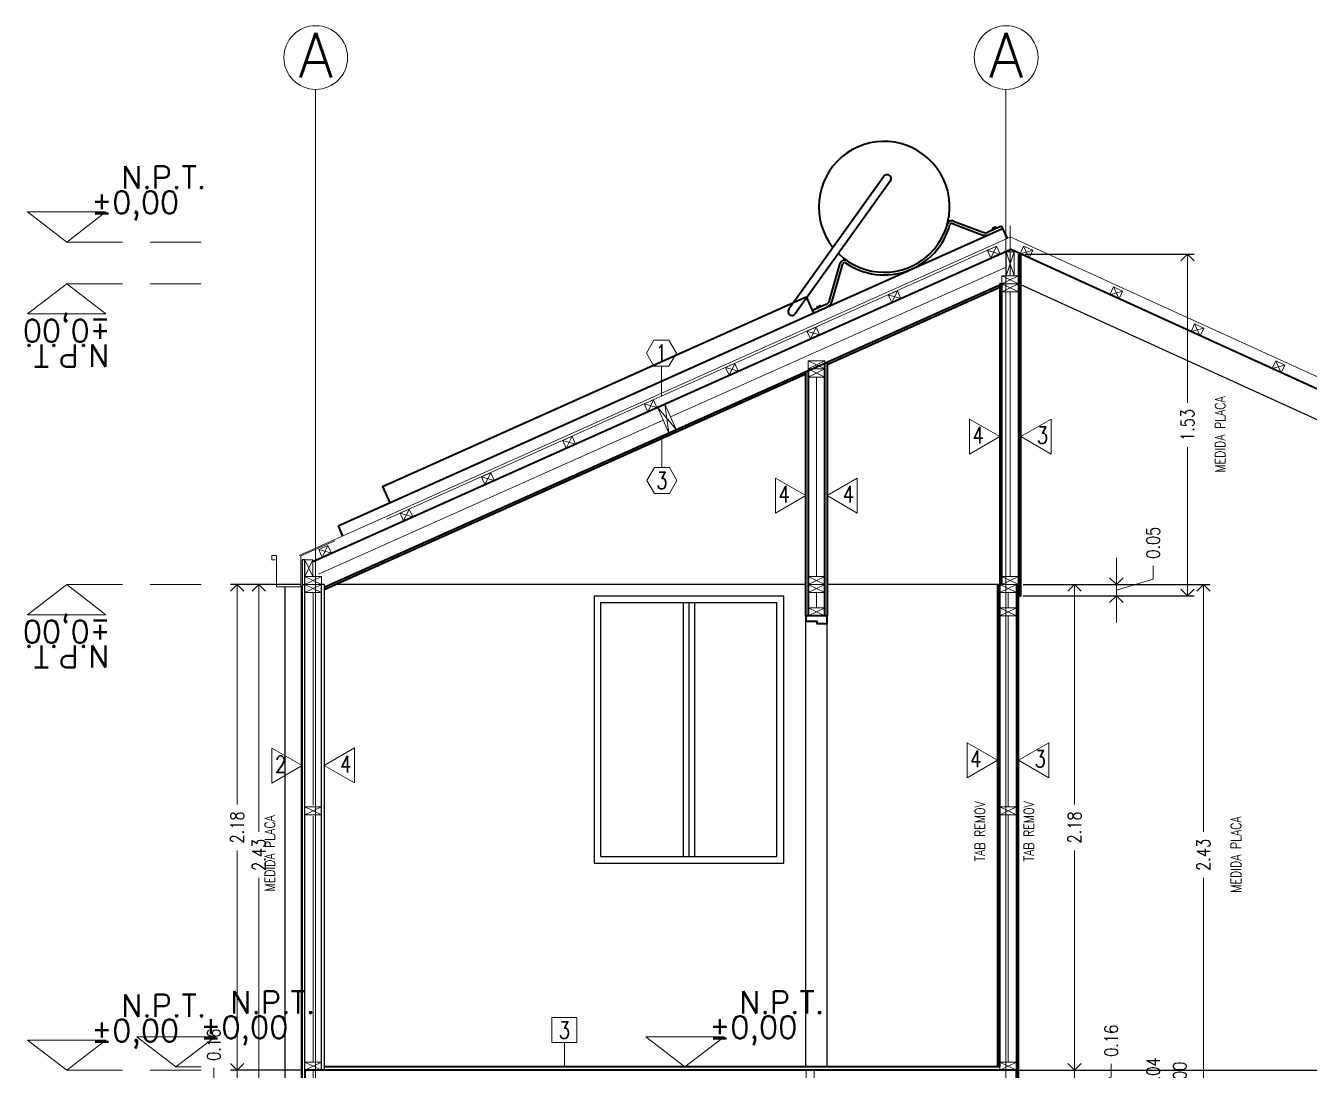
# Model space of a CAD drawing. Header units: inches. Extents: x 10.8 to 60.4, y 12.2 to 79.7.
# Drawn here: x 12.55 to 18.31, y 74.64 to 79.32 of the extents above; entities that cross this region are included whole.
import ezdxf
from ezdxf.enums import TextEntityAlignment as Align

# ---------------------------------------------------------------- set-up
doc = ezdxf.new("R2010")
doc.units = ezdxf.units.IN
doc.header["$MEASUREMENT"] = 0
doc.linetypes.add('HIDDEN', pattern=[0.375, 0.25, -0.125])
doc.layers.get('DEFPOINTS').update_dxf_attribs({"color": 210})
doc.layers.add('_AUX', color=210, linetype='Continuous', lineweight=18, plot=False)
for name, color, linetype, lineweight in [('A-ANNO-DIMS', 3, 'Continuous', 18), ('A-ANNO-SYMB', 3, 'Continuous', 18), ('A-ANNO-TEXT', 3, 'Continuous', 18), ('A-DETL-MCUT', 4, 'Continuous', 25), ('A-ELEV-IDEN', 3, 'Continuous', 18), ('A-ELEV-MBE1', 7, 'Continuous', 35), ('A-ELEV-MBE2', 4, 'Continuous', 25), ('A-SECT-MCUT', 7, 'Continuous', 35), ('A-WALL-PATT', 8, 'Continuous', 18), ('A-WALL-STUD', 3, 'Continuous', 18)]:
    doc.layers.add(name, color=color, linetype=linetype, lineweight=lineweight)
doc.styles.add('E-ROMANS', font='romans.shx', dxfattribs={"width": 0.8})
doc.dimstyles.new('E-0050_ARW_12', dxfattribs={"dimscale": 0.001, "dimtxt": 60, "dimasz": 60, "dimexe": 30, "dimexo": 20, "dimgap": 30, "dimtad": 0, "dimzin": 0, "dimdsep": 46, "dimtxsty": 'E-ROMANS', "dimblk": 'OPEN90', "dimcen": 30, "dimclrd": 256, "dimclre": 256, "dimclrt": 256, "dimadec": 0, "dimazin": 0, "dimtfac": 1, "dimtmove": 1, "dimatfit": 3, "dimldrblk": 'OPEN90', "dimfxl": 1, "dimtfill": 1, "dimtolj": 1, "dimtzin": 0, "dimlwd": -1, "dimarcsym": 0})

# ---------------------------------------------------------------- blocks, each defined once
blk = doc.blocks.new('_Open90')
at = {"color": 0, "linetype": 'ByBlock', "lineweight": -2}
for p, q in [((0, 0), (-1, 0)), ((-0.5, 0.5), (0, 0)), ((0, 0), (-0.5, -0.5))]:
    blk.add_line(p, q, dxfattribs=at)
blk = doc.blocks.new('*D1589')
at = {"layer": 'A-ANNO-DIMS', "transparency": 16777216}
for p, q in [((13.4984, 74.6961), (13.4984, 74.7561)), ((13.3934, 74.5876), (13.3934, 74.6476)), ((13.4984, 74.4761), (13.4984, 74.6361)), ((13.4984, 74.4761), (13.4984, 74.6361)), ((13.4984, 74.5561), (13.3934, 74.5876)), ((13.4984, 74.4161), (13.4984, 74.3561))]:
    blk.add_line(p, q, dxfattribs=at)
at = {"layer": 'A-ANNO-DIMS', "lineweight": -2, "transparency": 16777216}
for p, q in [((13.7937, 74.6361), (13.4684, 74.6361)), ((13.7937, 74.4761), (13.4684, 74.4761))]:
    blk.add_line(p, q, dxfattribs=at)
at = {"layer": 'DEFPOINTS', "color": 0, "transparency": 16777216}
for p in [(13.4984, 74.6361), (13.8137, 74.6361), (13.8137, 74.4761)]:
    blk.add_point(p, dxfattribs=at)
at = {"layer": 'A-ANNO-DIMS', "transparency": 16777216, "xscale": 0.06, "yscale": 0.06, "zscale": 0.06}
for p, rotation in [((13.4984, 74.6361), 270), ((13.4984, 74.4761), 90)]:
    blk.add_blockref('_Open90', p, dxfattribs=dict(at, rotation=rotation))
at = {"layer": 'A-ANNO-DIMS', "transparency": 16777216, "insert": (13.3934, 74.7508), "char_height": 0.06, "attachment_point": 5, "rotation": 90, "style": 'E-ROMANS', "bg_fill": 3, "box_fill_scale": 1.25, "bg_fill_color": 256, "bg_fill_true_color": 13158600, "bg_fill_transparency": 0}
blk.add_mtext('\\A1;0.16', dxfattribs=at)
blk = doc.blocks.new('*D1571')
at = {"layer": 'A-ANNO-DIMS', "transparency": 16777216}
for p, q in [((17.2565, 74.6961), (17.2565, 74.7561)), ((17.4215, 74.6056), (17.4215, 74.6656)), ((17.2565, 74.4761), (17.2565, 74.6361)), ((17.2565, 74.4761), (17.2565, 74.6361)), ((17.2565, 74.5561), (17.4215, 74.6056)), ((17.2565, 74.4161), (17.2565, 74.3561))]:
    blk.add_line(p, q, dxfattribs=at)
at = {"layer": 'A-ANNO-DIMS', "lineweight": -2, "transparency": 16777216}
for p, q in [((17.0157, 74.6361), (17.2865, 74.6361)), ((17.0157, 74.4761), (17.2865, 74.4761))]:
    blk.add_line(p, q, dxfattribs=at)
at = {"layer": 'DEFPOINTS', "color": 0, "transparency": 16777216}
for p in [(16.9957, 74.6361), (17.2565, 74.6361), (16.9957, 74.4761)]:
    blk.add_point(p, dxfattribs=at)
at = {"layer": 'A-ANNO-DIMS', "transparency": 16777216, "xscale": 0.06, "yscale": 0.06, "zscale": 0.06}
for p, rotation in [((17.2565, 74.6361), 270), ((17.2565, 74.4761), 90)]:
    blk.add_blockref('_Open90', p, dxfattribs=dict(at, rotation=rotation))
at = {"layer": 'A-ANNO-DIMS', "transparency": 16777216, "insert": (17.4215, 74.7688), "char_height": 0.06, "attachment_point": 5, "rotation": 90, "style": 'E-ROMANS', "bg_fill": 3, "box_fill_scale": 1.25, "bg_fill_color": 256, "bg_fill_true_color": 13158600, "bg_fill_transparency": 0}
blk.add_mtext('\\A1;0.16', dxfattribs=at)
blk = doc.blocks.new('*D1572')
at = {"layer": 'A-ANNO-DIMS', "lineweight": -2, "transparency": 16777216}
for p, q in [((17.0257, 76.8161), (17.2865, 76.8161)), ((17.0157, 74.6361), (17.2865, 74.6361))]:
    blk.add_line(p, q, dxfattribs=at)
at = {"layer": 'A-ANNO-DIMS', "transparency": 16777216}
for p, q in [((17.2565, 76.7561), (17.2565, 75.8293)), ((17.2565, 74.6961), (17.2565, 75.623))]:
    blk.add_line(p, q, dxfattribs=at)
at = {"layer": 'DEFPOINTS', "color": 0, "transparency": 16777216}
for p in [(17.0057, 76.8161), (17.2565, 76.8161), (16.9957, 74.6361)]:
    blk.add_point(p, dxfattribs=at)
at = {"layer": 'A-ANNO-DIMS', "transparency": 16777216, "xscale": 0.06, "yscale": 0.06, "zscale": 0.06}
for p, rotation in [((17.2565, 76.8161), 90), ((17.2565, 74.6361), 270)]:
    blk.add_blockref('_Open90', p, dxfattribs=dict(at, rotation=rotation))
at = {"layer": 'A-ANNO-DIMS', "transparency": 16777216, "insert": (17.2565, 75.7261), "char_height": 0.06, "attachment_point": 5, "rotation": 90, "style": 'E-ROMANS', "bg_fill": 3, "box_fill_scale": 1.25, "bg_fill_color": 256, "bg_fill_true_color": 13158600, "bg_fill_transparency": 0}
blk.add_mtext('\\A1;2.18', dxfattribs=at)
blk = doc.blocks.new('*D1636')
at = {"layer": 'A-ANNO-DIMS', "lineweight": -2, "transparency": 16777216}
for p, q in [((17.0357, 78.2981), (17.7937, 78.2981)), ((17.0357, 76.7661), (17.7937, 76.7661))]:
    blk.add_line(p, q, dxfattribs=at)
at = {"layer": 'A-ANNO-DIMS', "transparency": 16777216}
for p, q in [((17.7637, 78.2381), (17.7637, 77.6318)), ((17.7637, 76.8261), (17.7637, 77.4324))]:
    blk.add_line(p, q, dxfattribs=at)
at = {"layer": 'DEFPOINTS', "color": 0, "transparency": 16777216}
for p in [(17.0157, 78.2981), (17.7637, 78.2981), (17.0157, 76.7661)]:
    blk.add_point(p, dxfattribs=at)
at = {"layer": 'A-ANNO-DIMS', "transparency": 16777216, "xscale": 0.06, "yscale": 0.06, "zscale": 0.06}
for p, rotation in [((17.7637, 78.2981), 90), ((17.7637, 76.7661), 270)]:
    blk.add_blockref('_Open90', p, dxfattribs=dict(at, rotation=rotation))
at = {"layer": 'A-ANNO-DIMS', "transparency": 16777216, "insert": (17.7637, 77.5321), "char_height": 0.06, "attachment_point": 5, "rotation": 90, "style": 'E-ROMANS', "bg_fill": 3, "box_fill_scale": 1.25, "bg_fill_color": 256, "bg_fill_true_color": 13158600, "bg_fill_transparency": 0}
blk.add_mtext('\\A1;1.53', dxfattribs=at)
blk = doc.blocks.new('*D1637')
at = {"layer": 'A-ANNO-DIMS', "transparency": 16777216}
for p, q in [((17.564, 74.4501), (17.564, 74.5101)), ((17.729, 74.4396), (17.729, 74.4996)), ((17.564, 74.3901), (17.729, 74.4396)), ((17.564, 74.3301), (17.564, 74.2701))]:
    blk.add_line(p, q, dxfattribs=at)
at = {"layer": 'A-ANNO-DIMS', "lineweight": -2, "transparency": 16777216}
blk.add_line((17.0257, 74.3901), (17.594, 74.3901), dxfattribs=at)
blk.add_line((17.0257, 74.3901), (17.594, 74.3901), dxfattribs=at)
at = {"layer": 'DEFPOINTS', "color": 0, "transparency": 16777216}
for p in [(17.0057, 74.3901), (17.0057, 74.3901), (17.564, 74.3901)]:
    blk.add_point(p, dxfattribs=at)
at = {"layer": 'A-ANNO-DIMS', "transparency": 16777216, "xscale": 0.06, "yscale": 0.06, "zscale": 0.06}
for rotation in [270, 90]:
    blk.add_blockref('_Open90', (17.564, 74.3901), dxfattribs=dict(at, rotation=rotation))
at = {"layer": 'A-ANNO-DIMS', "transparency": 16777216, "insert": (17.729, 74.6028), "char_height": 0.06, "attachment_point": 5, "rotation": 90, "style": 'E-ROMANS', "bg_fill": 3, "box_fill_scale": 1.25, "bg_fill_color": 256, "bg_fill_true_color": 13158600, "bg_fill_transparency": 0}
blk.add_mtext('\\A1;0.00', dxfattribs=at)
blk = doc.blocks.new('*D1574')
at = {"layer": 'A-ANNO-DIMS', "transparency": 16777216}
for p, q in [((17.4442, 74.4861), (17.4442, 74.5461)), ((17.6092, 74.4576), (17.6092, 74.5176)), ((17.4442, 74.4081), (17.6092, 74.4576)), ((17.4442, 74.3901), (17.4442, 74.4261)), ((17.4442, 74.3901), (17.4442, 74.4261)), ((17.4442, 74.3301), (17.4442, 74.2701))]:
    blk.add_line(p, q, dxfattribs=at)
at = {"layer": 'A-ANNO-DIMS', "lineweight": -2, "transparency": 16777216}
for p, q in [((17.0257, 74.4261), (17.4742, 74.4261)), ((17.0257, 74.3901), (17.4742, 74.3901))]:
    blk.add_line(p, q, dxfattribs=at)
at = {"layer": 'DEFPOINTS', "color": 0, "transparency": 16777216}
for p in [(17.0057, 74.4261), (17.0057, 74.3901), (17.4442, 74.4261)]:
    blk.add_point(p, dxfattribs=at)
at = {"layer": 'A-ANNO-DIMS', "transparency": 16777216, "xscale": 0.06, "yscale": 0.06, "zscale": 0.06}
for p, rotation in [((17.4442, 74.4261), 270), ((17.4442, 74.3901), 90)]:
    blk.add_blockref('_Open90', p, dxfattribs=dict(at, rotation=rotation))
at = {"layer": 'A-ANNO-DIMS', "transparency": 16777216, "insert": (17.6092, 74.6219), "char_height": 0.06, "attachment_point": 5, "rotation": 90, "style": 'E-ROMANS', "bg_fill": 3, "box_fill_scale": 1.25, "bg_fill_color": 256, "bg_fill_true_color": 13158600, "bg_fill_transparency": 0}
blk.add_mtext('\\A1;0.04', dxfattribs=at)
blk = doc.blocks.new('*D1575')
at = {"layer": 'A-ANNO-DIMS', "lineweight": -2, "transparency": 16777216}
for p, q in [((17.0257, 76.8161), (17.8648, 76.8161)), ((17.0257, 74.3901), (17.8648, 74.3901))]:
    blk.add_line(p, q, dxfattribs=at)
at = {"layer": 'A-ANNO-DIMS', "transparency": 16777216}
for p, q in [((17.8348, 76.7561), (17.8348, 75.7063)), ((17.8348, 74.4501), (17.8348, 75.5))]:
    blk.add_line(p, q, dxfattribs=at)
at = {"layer": 'DEFPOINTS', "color": 0, "transparency": 16777216}
for p in [(17.0057, 76.8161), (17.8348, 76.8161), (17.0057, 74.3901)]:
    blk.add_point(p, dxfattribs=at)
at = {"layer": 'A-ANNO-DIMS', "transparency": 16777216, "xscale": 0.06, "yscale": 0.06, "zscale": 0.06}
for p, rotation in [((17.8348, 76.8161), 90), ((17.8348, 74.3901), 270)]:
    blk.add_blockref('_Open90', p, dxfattribs=dict(at, rotation=rotation))
at = {"layer": 'A-ANNO-DIMS', "transparency": 16777216, "insert": (17.8348, 75.6031), "char_height": 0.06, "attachment_point": 5, "rotation": 90, "style": 'E-ROMANS', "bg_fill": 3, "box_fill_scale": 1.25, "bg_fill_color": 256, "bg_fill_true_color": 13158600, "bg_fill_transparency": 0}
blk.add_mtext('\\A1;2.43', dxfattribs=at)
blk = doc.blocks.new('*D1577')
at = {"layer": 'A-ANNO-DIMS', "transparency": 16777216}
for p, q in [((17.4442, 76.8761), (17.4442, 76.9361)), ((17.6092, 76.8406), (17.6092, 76.9006)), ((17.4442, 76.7911), (17.6092, 76.8406)), ((17.4442, 76.7661), (17.4442, 76.8161)), ((17.4442, 76.7661), (17.4442, 76.8161)), ((17.4442, 76.7061), (17.4442, 76.6461))]:
    blk.add_line(p, q, dxfattribs=at)
at = {"layer": 'A-ANNO-DIMS', "lineweight": -2, "transparency": 16777216}
for p, q in [((17.0257, 76.8161), (17.4742, 76.8161)), ((17.0257, 76.7661), (17.4742, 76.7661))]:
    blk.add_line(p, q, dxfattribs=at)
at = {"layer": 'DEFPOINTS', "color": 0, "transparency": 16777216}
for p in [(17.0057, 76.8161), (17.4442, 76.8161), (17.0057, 76.7661)]:
    blk.add_point(p, dxfattribs=at)
at = {"layer": 'A-ANNO-DIMS', "transparency": 16777216, "xscale": 0.06, "yscale": 0.06, "zscale": 0.06}
for p, rotation in [((17.4442, 76.8161), 270), ((17.4442, 76.7661), 90)]:
    blk.add_blockref('_Open90', p, dxfattribs=dict(at, rotation=rotation))
at = {"layer": 'A-ANNO-DIMS', "transparency": 16777216, "insert": (17.6092, 77.0038), "char_height": 0.06, "attachment_point": 5, "rotation": 90, "style": 'E-ROMANS', "bg_fill": 3, "box_fill_scale": 1.25, "bg_fill_color": 256, "bg_fill_true_color": 13158600, "bg_fill_transparency": 0}
blk.add_mtext('\\A1;0.05', dxfattribs=at)
blk = doc.blocks.new('*D1645')
at = {"layer": 'A-ANNO-DIMS', "lineweight": -2, "transparency": 16777216}
for p, q in [((13.7817, 76.8161), (13.4684, 76.8161)), ((13.7817, 74.6361), (13.4684, 74.6361))]:
    blk.add_line(p, q, dxfattribs=at)
at = {"layer": 'A-ANNO-DIMS', "transparency": 16777216}
for p, q in [((13.4984, 76.7561), (13.4984, 75.8293)), ((13.4984, 74.6961), (13.4984, 75.623))]:
    blk.add_line(p, q, dxfattribs=at)
at = {"layer": 'DEFPOINTS', "color": 0, "transparency": 16777216}
for p in [(13.4984, 76.8161), (13.8017, 76.8161), (13.8017, 74.6361)]:
    blk.add_point(p, dxfattribs=at)
at = {"layer": 'A-ANNO-DIMS', "transparency": 16777216, "xscale": 0.06, "yscale": 0.06, "zscale": 0.06}
for p, rotation in [((13.4984, 76.8161), 90), ((13.4984, 74.6361), 270)]:
    blk.add_blockref('_Open90', p, dxfattribs=dict(at, rotation=rotation))
at = {"layer": 'A-ANNO-DIMS', "transparency": 16777216, "insert": (13.4984, 75.7261), "char_height": 0.06, "attachment_point": 5, "rotation": 90, "style": 'E-ROMANS', "bg_fill": 3, "box_fill_scale": 1.25, "bg_fill_color": 256, "bg_fill_true_color": 13158600, "bg_fill_transparency": 0}
blk.add_mtext('\\A1;2.18', dxfattribs=at)
blk = doc.blocks.new('*D1658')
at = {"layer": 'A-ANNO-DIMS', "lineweight": -2, "transparency": 16777216}
for p, q in [((13.7697, 76.8161), (13.5661, 76.8161)), ((13.7697, 74.3901), (13.5661, 74.3901))]:
    blk.add_line(p, q, dxfattribs=at)
at = {"layer": 'A-ANNO-DIMS', "transparency": 16777216}
for p, q in [((13.5961, 76.7561), (13.5961, 75.7063)), ((13.5961, 74.4501), (13.5961, 75.5))]:
    blk.add_line(p, q, dxfattribs=at)
at = {"layer": 'DEFPOINTS', "color": 0, "transparency": 16777216}
for p in [(13.5961, 76.8161), (13.7897, 76.8161), (13.7897, 74.3901)]:
    blk.add_point(p, dxfattribs=at)
at = {"layer": 'A-ANNO-DIMS', "transparency": 16777216, "xscale": 0.06, "yscale": 0.06, "zscale": 0.06}
for p, rotation in [((13.5961, 76.8161), 90), ((13.5961, 74.3901), 270)]:
    blk.add_blockref('_Open90', p, dxfattribs=dict(at, rotation=rotation))
at = {"layer": 'A-ANNO-DIMS', "transparency": 16777216, "insert": (13.5961, 75.6031), "char_height": 0.06, "attachment_point": 5, "rotation": 90, "style": 'E-ROMANS', "bg_fill": 3, "box_fill_scale": 1.25, "bg_fill_color": 256, "bg_fill_true_color": 13158600, "bg_fill_transparency": 0}
blk.add_mtext('\\A1;2.43', dxfattribs=at)

msp = doc.modelspace()

# ---------------------------------------------------------------- linework, layer by layer
at = {"layer": '_AUX'}
msp.add_lwpolyline([(16.9682, 78.2021), (16.9682, 78.4255)], dxfattribs=at)
at = {"layer": 'A-ANNO-SYMB'}
for p, q in [((13.85, 79.0381), (13.85, 70.8368)), ((16.9482, 79.0381), (16.9482, 70.8368))]:
    msp.add_line(p, q, dxfattribs=at)
at = {"layer": 'A-ANNO-SYMB', "linetype": 'HIDDEN'}
for p, q in [((12.7338, 78.3531), (13.3377, 78.3531)), ((12.7338, 78.1661), (13.3377, 78.1661)), ((12.7338, 76.8161), (13.3377, 76.8161))]:
    msp.add_line(p, q, dxfattribs=at)
at = {"layer": 'A-ANNO-SYMB'}
for points in [[(12.5577, 78.489), (12.9098, 78.489)], [(12.5577, 78.489), (12.7338, 78.3531), (12.9098, 78.489)], [(13.7767, 76.9467), (16.9682, 78.375)], [(12.5577, 78.0303), (12.7338, 78.1661), (12.9098, 78.0303)], [(12.5577, 78.0303), (12.9098, 78.0303)], [(12.5577, 76.6803), (12.7338, 76.8161), (12.9098, 76.6803)], [(12.5577, 76.6803), (12.9098, 76.6803)], [(15.3319, 74.787), (15.6839, 74.787)], [(15.3319, 74.787), (15.5079, 74.6511), (15.6839, 74.787)], [(12.5577, 74.772), (12.9098, 74.772)], [(12.5577, 74.772), (12.7338, 74.6361), (12.9098, 74.772)]]:
    msp.add_lwpolyline(points, dxfattribs=at)
for centre in [(13.8512, 79.1811), (16.9498, 79.1811)]:
    msp.add_circle(centre, 0.143, dxfattribs=at)
at = {"layer": 'A-ANNO-TEXT'}
for p, q in [((15.4023, 77.7967), (15.4023, 77.6606)), ((15.4047, 77.3415), (15.4047, 77.4724)), ((14.9672, 74.7603), (14.9672, 74.6511))]:
    msp.add_line(p, q, dxfattribs=at)
for points in [[(15.436, 77.7967), (15.4696, 77.855), (15.436, 77.9133), (15.3686, 77.9133), (15.335, 77.855), (15.3686, 77.7967)], [(16.9207, 77.4803), (16.7849, 77.5587), (16.7849, 77.4018)], [(15.4384, 77.2249), (15.472, 77.2832), (15.4384, 77.3415), (15.3711, 77.3415), (15.3374, 77.2832), (15.3711, 77.2249)], [(16.0507, 77.2155), (15.9148, 77.294), (15.9148, 77.1371)], [(16.1457, 77.2155), (16.2816, 77.294), (16.2816, 77.1371)], [(16.9107, 76.0277), (16.7749, 76.1062), (16.7749, 75.9493)], [(13.8887, 76.0043), (14.0246, 76.0827), (14.0246, 75.9259)], [(14.911, 74.8728), (15.0235, 74.8728), (15.0235, 74.7603), (14.911, 74.7603)]]:
    msp.add_lwpolyline(points, close=True, dxfattribs=at)
at = {"layer": 'A-DETL-MCUT'}
msp.add_line((13.8887, 76.8161), (13.8767, 76.8161), dxfattribs=at)
msp.add_lwpolyline([(13.8887, 76.8161), (13.8887, 74.6361), (13.8767, 74.6361), (13.8767, 76.8161)], dxfattribs=at)
at = {"layer": 'A-ELEV-IDEN'}
msp.add_lwpolyline([(16.9071, 78.3341), (14.1687, 77.1088)], dxfattribs=at)
at = {"layer": 'A-ELEV-MBE1'}
for p, q in [((16.4011, 78.6479), (15.9744, 78.0516)), ((16.4299, 78.6268), (16.0033, 78.0307)), ((16.709, 78.4365), (16.841, 78.3861)), ((16.7131, 78.4473), (16.8451, 78.3969)), ((16.929, 78.4249), (16.8679, 78.3976)), ((16.891, 78.4085), (16.8885, 78.4142)), ((16.8887, 78.4149), (16.9021, 78.4209)), ((16.894, 78.4098), (16.8914, 78.4156)), ((16.8998, 78.4193), (16.9024, 78.4136)), ((16.9028, 78.4206), (16.9054, 78.4149)), ((16.929, 78.4249), (16.9337, 78.4143)), ((16.1575, 78.0913), (16.2051, 78.2588)), ((16.1686, 78.0881), (16.2164, 78.2558)), ((16.141, 78.0723), (16.0806, 78.0452)), ((16.1034, 78.056), (16.1009, 78.0617)), ((16.1011, 78.0625), (16.1145, 78.0684)), ((16.1064, 78.0574), (16.1039, 78.0631)), ((16.1122, 78.0668), (16.1148, 78.0611)), ((16.1152, 78.0682), (16.1178, 78.0625)), ((16.0806, 78.0452), (16.0854, 78.0347)), ((16.9107, 76.8161), (16.9107, 74.6511)), ((16.9207, 74.6511), (16.9207, 76.8161)), ((16.9207, 74.6511), (13.8887, 74.6511))]:
    msp.add_line(p, q, dxfattribs=at)
for points in [[(13.9512, 77.0796), (16.9337, 78.4143)], [(16.9337, 78.4143), (16.9541, 78.3687)], [(13.8377, 76.9191), (16.9682, 78.3199)], [(13.8887, 76.805), (16.9207, 78.1617)], [(16.1457, 77.8039), (16.9207, 78.1507)], [(14.1504, 77.2563), (16.0527, 78.1077)], [(16.0527, 78.1077), (16.0854, 78.0347)], [(16.0607, 77.7768), (16.0607, 76.6761), (16.0507, 76.6761), (16.0507, 77.7724)], [(16.1457, 77.8149), (16.1457, 76.6761), (16.1357, 76.6761), (16.1357, 77.8104)], [(13.8887, 76.794), (16.0507, 77.7614)], [(14.1504, 77.2563), (14.1831, 77.1833)], [(13.9512, 77.0796), (13.9716, 77.0339)], [(16.0507, 76.6761), (16.0507, 76.6511), (16.1007, 76.6511), (16.1007, 76.6411), (16.1457, 76.6411), (16.1457, 76.6761), (16.0507, 76.6761)]]:
    msp.add_lwpolyline(points, dxfattribs=at)
for centre, radius, start, end in [((16.4025, 78.5109), 0.2936, 225.56838, 218.43727), ((16.4155, 78.6374), 0.0178, 323.50184, 144.71841), ((16.4025, 78.5109), 0.3052, 235.35032, 344.88562), ((16.7057, 78.4278), 0.0208, 69.11012, 160.19507), ((16.7057, 78.4278), 0.00927, 69.13934, 157.43176), ((16.889, 78.4144), 0.000537, 114.11012, 204.11012), ((16.891, 78.4153), 0.000537, 24.11012, 114.11012), ((16.8915, 78.4087), 0.000537, 204.11012, 294.11012), ((16.8919, 78.4158), 0.000537, 114.11012, 204.11012), ((16.8935, 78.4096), 0.000537, 294.11012, 24.11012), ((16.8945, 78.4101), 0.000537, 204.11012, 294.11012), ((16.8993, 78.4191), 0.000537, 24.11012, 114.11012), ((16.9003, 78.4195), 0.000537, 114.11012, 204.11012), ((16.9023, 78.4204), 0.000537, 24.11012, 114.11012), ((16.9019, 78.4134), 0.000537, 294.11012, 24.11012), ((16.9029, 78.4138), 0.000537, 204.11012, 294.11012), ((16.9049, 78.4147), 0.000537, 294.11012, 24.11012), ((16.8557, 78.4247), 0.0414, 249.11012, 294.11012), ((16.8557, 78.4247), 0.0298, 249.11012, 294.11012), ((16.2247, 78.2517), 0.0208, 59.88941, 159.99153), ((16.2247, 78.2517), 0.00926, 62.30828, 153.62295), ((16.1014, 78.062), 0.000537, 114.11012, 204.11012), ((16.1034, 78.0629), 0.000537, 24.11012, 114.11012), ((16.1044, 78.0633), 0.000537, 114.11012, 204.11012), ((16.1118, 78.0666), 0.000537, 24.11012, 114.11012), ((16.1127, 78.0671), 0.000537, 114.11012, 204.11012), ((16.1147, 78.068), 0.000537, 24.11012, 114.11012), ((16.1143, 78.0609), 0.000537, 294.11012, 24.11012), ((16.1153, 78.0613), 0.000537, 204.11012, 294.11012), ((16.1173, 78.0622), 0.000537, 294.11012, 24.11012), ((16.1289, 78.0994), 0.0298, 294.11012, 344.11012), ((16.1289, 78.0994), 0.0414, 294.11012, 344.11012), ((15.9889, 78.0411), 0.0178, 144.11012, 325.07999), ((16.1039, 78.0563), 0.000537, 204.11012, 294.11012), ((16.1059, 78.0572), 0.000537, 294.11012, 24.11012), ((16.1069, 78.0576), 0.000537, 204.11012, 294.11012)]:
    msp.add_arc(centre, radius, start, end, dxfattribs=at)
at = {"layer": 'A-ELEV-MBE2'}
for p, q in [((16.0507, 76.8161), (13.9382, 76.8161)), ((16.9107, 76.8161), (16.1457, 76.8161)), ((15.1007, 76.7661), (15.1007, 75.5661)), ((15.1007, 76.7661), (15.9507, 76.7661)), ((15.1307, 76.7361), (15.9207, 76.7361)), ((15.1307, 75.5961), (15.1307, 76.7361)), ((15.5007, 76.7361), (15.5007, 75.5961)), ((15.5257, 76.7361), (15.5257, 75.5961)), ((15.5507, 76.7361), (15.5507, 75.5961)), ((15.9207, 75.5961), (15.9207, 76.7361)), ((15.9507, 76.7661), (15.9507, 75.5661)), ((16.1457, 76.6761), (16.0507, 76.6761)), ((16.0507, 74.6511), (16.0507, 76.6761)), ((16.1457, 74.6511), (16.1457, 76.6761)), ((15.1307, 75.5961), (15.9207, 75.5961)), ((15.1007, 75.5661), (15.9507, 75.5661))]:
    msp.add_line(p, q, dxfattribs=at)
at = {"layer": 'A-SECT-MCUT'}
msp.add_line((16.9107, 76.8161), (16.9207, 76.8161), dxfattribs=at)
for points in [[(17.0057, 78.2981), (17.0057, 76.7661), (17.0157, 76.7661), (17.0157, 78.2981)], [(16.9957, 76.8161), (16.9957, 74.3901), (17.0057, 74.3901), (17.0057, 76.8161)]]:
    msp.add_lwpolyline(points, dxfattribs=at)
msp.add_lwpolyline([(16.9307, 76.8161), (16.9307, 78.1661), (16.9207, 78.1661), (16.9207, 76.8161)], close=True, dxfattribs=at)
at = {"layer": 'A-WALL-PATT', "ltscale": 0.1}
for p, q in [((16.9682, 76.8521), (16.9682, 78.1301)), ((16.0982, 77.7475), (16.0982, 76.8521)), ((13.8392, 75.8261), (13.8392, 76.7801)), ((16.0982, 76.7801), (16.0982, 76.7121)), ((16.9582, 76.7121), (16.9582, 76.7801)), ((16.9582, 75.8191), (16.9582, 76.6761)), ((16.9582, 74.6721), (16.9582, 75.7831))]:
    msp.add_line(p, q, dxfattribs=at)
at = {"layer": 'A-WALL-PATT', "ltscale": 0.16}
for points in [[(15.4433, 77.5691), (16.9502, 78.2406)], [(13.8632, 76.862), (15.4105, 77.5543)]]:
    msp.add_lwpolyline(points, dxfattribs=at)
at = {"layer": 'A-WALL-STUD'}
for p, q in [((16.9226, 78.2994), (16.866, 78.3158)), ((16.8815, 78.2811), (16.9071, 78.3341)), ((16.9862, 78.2021), (16.9502, 78.3087)), ((16.9862, 78.3087), (16.9502, 78.2021)), ((16.4363, 78.0818), (16.4618, 78.1349)), ((16.4774, 78.1002), (16.4208, 78.1165)), ((16.1122, 77.9368), (16.0556, 77.9531)), ((16.0712, 77.9185), (16.0967, 77.9715)), ((15.7471, 77.7735), (15.6905, 77.7898)), ((15.706, 77.7551), (15.7316, 77.8081)), ((16.1357, 77.8195), (16.0607, 77.7835)), ((16.0607, 77.8195), (16.1357, 77.7835)), ((16.1357, 77.7835), (16.0607, 77.7475)), ((16.0607, 77.7835), (16.1357, 77.7475)), ((18.1436, 77.7854), (18.2003, 77.8013)), ((18.1845, 77.7668), (18.1593, 77.82)), ((15.382, 77.6101), (15.3254, 77.6264)), ((15.3409, 77.5917), (15.3665, 77.6448)), ((15.4687, 77.5119), (15.3851, 77.6115)), ((15.418, 77.6262), (15.4358, 77.4972)), ((15.0169, 77.4467), (14.9603, 77.463)), ((14.9758, 77.4283), (15.0014, 77.4814)), ((14.6107, 77.265), (14.6363, 77.318)), ((14.6518, 77.2833), (14.5952, 77.2996)), ((14.2456, 77.1016), (14.2711, 77.1546)), ((14.2867, 77.12), (14.2301, 77.1363)), ((13.9215, 76.9566), (13.865, 76.9729)), ((13.8805, 76.9382), (13.906, 76.9913)), ((13.8377, 76.8521), (13.8017, 76.9271)), ((13.8377, 76.9271), (13.8017, 76.8521)), ((16.0607, 76.8161), (16.1357, 76.8521)), ((16.1357, 76.8161), (16.0607, 76.8521)), ((16.0607, 76.7801), (16.1357, 76.8161)), ((16.1357, 76.7801), (16.0607, 76.8161)), ((16.0607, 76.6761), (16.1357, 76.7121)), ((16.1357, 76.6761), (16.0607, 76.7121))]:
    msp.add_line(p, q, dxfattribs=at)
for points in [[(16.8815, 78.2811), (16.9226, 78.2994), (16.9071, 78.3341), (16.866, 78.3158)], [(16.9502, 78.3087), (16.9862, 78.3087), (16.9862, 78.2021), (16.9502, 78.2021)], [(16.4363, 78.0818), (16.4774, 78.1002), (16.4618, 78.1349), (16.4208, 78.1165)], [(16.0712, 77.9185), (16.1122, 77.9368), (16.0967, 77.9715), (16.0556, 77.9531)], [(15.706, 77.7551), (15.7471, 77.7735), (15.7316, 77.8081), (15.6905, 77.7898)], [(16.1357, 77.8195), (16.0607, 77.8195), (16.0607, 77.7835), (16.1357, 77.7835)], [(16.1357, 77.7835), (16.0607, 77.7835), (16.0607, 77.7475), (16.1357, 77.7475)], [(18.1845, 77.7668), (18.1436, 77.7854), (18.1593, 77.82), (18.2003, 77.8013)], [(15.3409, 77.5917), (15.382, 77.6101), (15.3665, 77.6448), (15.3254, 77.6264)], [(15.3851, 77.6115), (15.418, 77.6262), (15.4687, 77.5119), (15.4358, 77.4972)], [(14.9758, 77.4283), (15.0169, 77.4467), (15.0014, 77.4814), (14.9603, 77.463)], [(14.6107, 77.265), (14.6518, 77.2833), (14.6363, 77.318), (14.5952, 77.2996)], [(14.2456, 77.1016), (14.2867, 77.12), (14.2711, 77.1546), (14.2301, 77.1363)], [(13.8805, 76.9382), (13.9215, 76.9566), (13.906, 76.9913), (13.865, 76.9729)], [(13.8377, 76.8521), (13.8377, 76.9271), (13.8017, 76.9271), (13.8017, 76.8521)], [(16.0607, 76.8161), (16.1357, 76.8161), (16.1357, 76.8521), (16.0607, 76.8521)], [(16.0607, 76.7801), (16.1357, 76.7801), (16.1357, 76.8161), (16.0607, 76.8161)], [(16.0607, 76.6761), (16.1357, 76.6761), (16.1357, 76.7121), (16.0607, 76.7121)]]:
    msp.add_lwpolyline(points, close=True, dxfattribs=at)
msp.add_lwpolyline([(16.0887, 74.6361), (16.0887, 74.4761), (16.0527, 74.4761), (16.0527, 74.6361), (16.0887, 74.6361)], dxfattribs=at)

# ---------------------------------------------------------------- texts
at = {"layer": 'A-ANNO-TEXT', "attachment_point": 5, "style": 'E-ROMANS'}
for s, insert, char_height, rotation in [('\\pi-0.45,l0.45,t0.45;1', (15.4023, 77.855), 0.075, 0.00048), ('MEDIDA PLACA', (17.91, 77.4896), 0.045, 90), ('\\pi-0.45,l0.45,t0.45;4', (16.8238, 77.4859), 0.075, 0.00048), ('\\pi-0.45,l0.45,t0.45;3', (15.4047, 77.2832), 0.075, 0.00048), ('\\pi-0.45,l0.45,t0.45;4', (15.9538, 77.2212), 0.075, 0.00048), ('\\pi-0.45,l0.45,t0.45;4', (16.2426, 77.2212), 0.075, 359.99952), ('\\pi-0.45,l0.45,t0.45;4', (13.9856, 76.01), 0.075, 359.99952), ('\\pi-0.45,l0.45,t0.45;4', (16.8138, 76.0334), 0.075, 0.00048), ('TAB REMOV', (16.8321, 75.7086), 0.045, 90), ('MEDIDA PLACA', (17.9812, 75.6044), 0.045, 90), ('\\pi-0.45,l0.45,t0.45;3', (14.9672, 74.8166), 0.075, 0.00048)]:
    msp.add_mtext(s, dxfattribs=dict(at, insert=insert, char_height=char_height, rotation=rotation))
at = {"layer": 'A-ANNO-TEXT', "style": 'E-ROMANS'}
for p in [(13.8512, 79.1922), (16.9498, 79.1922)]:
    msp.add_attdef('A', text='0.00', height=0.2, dxfattribs=at).set_placement(p, align=Align.MIDDLE_CENTER)
for tag, text, p in [('N.P.T.', 'N.', (13.1691, 78.5631)), ('%%P0,00', '0.00', (13.0409, 78.4515)), ('N.P.T.', 'N.', (13.1691, 74.8461)), ('N.P.T.', 'N.', (15.9432, 74.8611)), ('%%P0,00', '0.00', (13.0409, 74.7345)), ('%%P0,00', '0.00', (15.8151, 74.7495))]:
    msp.add_attdef(tag, text=text, height=0.1, dxfattribs=at).set_placement(p, align=Align.BOTTOM_CENTER)
for tag, text, p in [('%%P0,00', '0.00', (12.7338, 78.0349)), ('N.P.T.', 'N.', (12.7338, 77.9233)), ('%%P0,00', '0.00', (12.7338, 76.6849)), ('N.P.T.', 'N.', (12.7338, 76.5733))]:
    msp.add_attdef(tag, text=text, height=0.1, rotation=180, dxfattribs=at).set_placement(p, align=Align.BOTTOM_CENTER)

# ---------------------------------------------------------------- dimensions: what is measured, and where the dimension line sits
at = {"layer": 'A-ANNO-DIMS'}
dim = msp.add_linear_dim(base=(13.4984, 74.6361), p1=(13.8137, 74.4761), p2=(13.8137, 74.6361), angle=90, dimstyle='E-0050_ARW_12', dxfattribs=at)
dim.commit()
dim.dimension.update_dxf_attribs({"geometry": '*D1589', "text_midpoint": (13.3934, 74.6776)})

# ---------------------------------------------------------------- next in the draw order: linework, layer by layer
at = {"layer": 'A-ANNO-SYMB', "linetype": 'HIDDEN'}
msp.add_line((12.7338, 74.6361), (13.3377, 74.6361), dxfattribs=at)
at = {"layer": 'A-ANNO-SYMB'}
for points in [[(13.0477, 74.787), (13.3997, 74.787)], [(13.0477, 74.787), (13.2237, 74.6511), (13.3997, 74.787)]]:
    msp.add_lwpolyline(points, dxfattribs=at)
at = {"layer": 'A-ANNO-SYMB', "linetype": 'HIDDEN'}
msp.add_lwpolyline([(13.2237, 74.6511), (13.3377, 74.6511)], dxfattribs=at)
at = {"layer": 'A-DETL-MCUT'}
msp.add_lwpolyline([(13.7897, 76.8161), (13.7897, 74.3901), (13.8017, 74.3901), (13.8017, 76.8161)], dxfattribs=at)
at = {"layer": 'A-ELEV-MBE1'}
msp.add_lwpolyline([(13.8017, 74.4761), (16.9957, 74.4761), (16.9957, 74.6361), (13.8017, 74.6361), (13.8017, 74.4761)], dxfattribs=at)
at = {"layer": 'A-WALL-PATT', "ltscale": 0.1}
for p, q in [((13.8392, 74.6721), (13.8392, 75.7761)), ((13.8392, 74.6361), (13.8392, 74.4761))]:
    msp.add_line(p, q, dxfattribs=at)

# ---------------------------------------------------------------- next in the draw order: dimensions: what is measured, and where the dimension line sits
at = {"layer": 'A-ANNO-DIMS'}
for base, p1, p2, picture, middle in [((13.4984, 76.8161), (13.8017, 74.6361), (13.8017, 76.8161), '*D1645', (13.4984, 75.7261)), ((17.2565, 74.6361), (16.9957, 74.4761), (16.9957, 74.6361), '*D1571', (17.4215, 74.6956))]:
    dim = msp.add_linear_dim(base=base, p1=p1, p2=p2, angle=90, dimstyle='E-0050_ARW_12', dxfattribs=at)
    dim.commit()
    dim.dimension.update_dxf_attribs({"geometry": picture, "text_midpoint": middle})

# ---------------------------------------------------------------- next in the draw order: dimensions: what is measured, and where the dimension line sits
for base, p1, p2, picture, middle in [((13.5961, 76.8161), (13.7897, 74.3901), (13.7897, 76.8161), '*D1658', (13.5961, 75.6031)), ((17.2565, 76.8161), (16.9957, 74.6361), (17.0057, 76.8161), '*D1572', (17.2565, 75.7261))]:
    dim = msp.add_linear_dim(base=base, p1=p1, p2=p2, angle=90, dimstyle='E-0050_ARW_12', dxfattribs=at)
    dim.commit()
    dim.dimension.update_dxf_attribs({"geometry": picture, "text_midpoint": middle})

# ---------------------------------------------------------------- next in the draw order: linework, layer by layer
at = {"layer": 'A-ANNO-SYMB'}
msp.add_lwpolyline([(13.9366, 77.0128), (13.7847, 76.9448), (13.7847, 76.8065), (13.6747, 76.8065), (13.6747, 76.9465), (13.6547, 76.9465), (13.6547, 76.9265), (13.6692, 76.9265)], dxfattribs=at)
at = {"layer": 'A-ANNO-TEXT'}
msp.add_lwpolyline([(13.7908, 76.004), (13.6549, 76.0824), (13.6549, 75.9255)], close=True, dxfattribs=at)
at = {"layer": 'A-DETL-MCUT'}
msp.add_lwpolyline([(13.8017, 76.9271), (13.7897, 76.9271), (13.7897, 76.8161), (13.8017, 76.8161)], close=True, dxfattribs=at)
at = {"layer": 'A-ELEV-MBE2'}
msp.add_lwpolyline([(13.7124, 76.8065), (13.7124, 72.0221), (13.7874, 72.0221), (13.7874, 76.8065), (13.7847, 76.8065)], dxfattribs=at)
at = {"layer": 'A-WALL-STUD'}
for p, q in [((13.8767, 76.8521), (13.8017, 76.8161)), ((13.8017, 76.8521), (13.8767, 76.8161)), ((13.8767, 76.8161), (13.8017, 76.7801)), ((13.8017, 76.8161), (13.8767, 76.7801)), ((13.8017, 75.7831), (13.8767, 75.8191)), ((13.8767, 75.7831), (13.8017, 75.8191)), ((13.8017, 74.6361), (13.8767, 74.6721)), ((13.8767, 74.6361), (13.8017, 74.6721))]:
    msp.add_line(p, q, dxfattribs=at)
for points in [[(13.8767, 76.8521), (13.8017, 76.8521), (13.8017, 76.8161), (13.8767, 76.8161)], [(13.8767, 76.8161), (13.8017, 76.8161), (13.8017, 76.7801), (13.8767, 76.7801)], [(13.8017, 75.7831), (13.8767, 75.7831), (13.8767, 75.8191), (13.8017, 75.8191)], [(13.8017, 74.6361), (13.8767, 74.6361), (13.8767, 74.6721), (13.8017, 74.6721)]]:
    msp.add_lwpolyline(points, close=True, dxfattribs=at)

# ---------------------------------------------------------------- next in the draw order: texts
at = {"layer": 'A-ANNO-TEXT', "attachment_point": 5, "style": 'E-ROMANS'}
for s, insert, char_height, rotation in [('\\pi-0.45,l0.45,t0.45;2', (13.6939, 76.0096), 0.075, 0.00048), ('MEDIDA PLACA', (13.6455, 75.6094), 0.045, 90)]:
    msp.add_mtext(s, dxfattribs=dict(at, insert=insert, char_height=char_height, rotation=rotation))
at = {"layer": 'A-ANNO-TEXT', "style": 'E-ROMANS'}
for tag, text, p in [('N.P.T.', 'N.', (13.659, 74.8611)), ('%%P0,00', '0.00', (13.5309, 74.7495))]:
    msp.add_attdef(tag, text=text, height=0.1, dxfattribs=at).set_placement(p, align=Align.BOTTOM_CENTER)

# ---------------------------------------------------------------- next in the draw order: dimensions: what is measured, and where the dimension line sits
at = {"layer": 'A-ANNO-DIMS'}
for base, p1, p2, picture, middle in [((17.7637, 78.2981), (17.0157, 76.7661), (17.0157, 78.2981), '*D1636', (17.7637, 77.5321)), ((17.5639623194, 74.3901347004), (17.0056837372, 74.3901347004), (17.0057113863, 74.3901347004), '*D1637', (17.7289623194, 74.5296347004))]:
    dim = msp.add_linear_dim(base=base, p1=p1, p2=p2, angle=90, dimstyle='E-0050_ARW_12', dxfattribs=at)
    dim.commit()
    dim.dimension.update_dxf_attribs({"geometry": picture, "text_midpoint": middle})

# ---------------------------------------------------------------- next in the draw order: linework, layer by layer
at = {"layer": 'A-ANNO-TEXT'}
msp.add_lwpolyline([(17.0157, 77.4803), (17.1516, 77.5587), (17.1516, 77.4018)], close=True, dxfattribs=at)
at = {"layer": 'A-SECT-MCUT'}
msp.add_line((17.0157, 78.2981), (17.0057, 78.2981), dxfattribs=at)
at = {"layer": 'A-WALL-STUD'}
for p, q in [((17.0125, 78.3004), (17.0692, 78.3163)), ((17.0534, 78.2818), (17.0282, 78.335)), ((17.0057, 78.2021), (16.9307, 78.1661)), ((16.9307, 78.2021), (17.0057, 78.1661)), ((17.0057, 78.1661), (16.9307, 78.1301)), ((16.9307, 78.1661), (17.0057, 78.1301)), ((17.4155, 78.1169), (17.4722, 78.1328)), ((17.4564, 78.0983), (17.4312, 78.1515)), ((17.7795, 77.9512), (17.8362, 77.9671)), ((17.8205, 77.9325), (17.7953, 77.9857))]:
    msp.add_line(p, q, dxfattribs=at)
for points in [[(17.0534, 78.2818), (17.0125, 78.3004), (17.0282, 78.335), (17.0692, 78.3163)], [(17.0057, 78.2021), (16.9307, 78.2021), (16.9307, 78.1661), (17.0057, 78.1661)], [(17.0057, 78.1661), (16.9307, 78.1661), (16.9307, 78.1301), (17.0057, 78.1301)], [(17.4564, 78.0983), (17.4155, 78.1169), (17.4312, 78.1515), (17.4722, 78.1328)], [(17.8205, 77.9325), (17.7795, 77.9512), (17.7953, 77.9857), (17.8362, 77.9671)]]:
    msp.add_lwpolyline(points, close=True, dxfattribs=at)

# ---------------------------------------------------------------- next in the draw order: texts
at = {"layer": 'A-ANNO-TEXT', "insert": (17.1126, 77.4859), "char_height": 0.075, "attachment_point": 5, "rotation": 359.99952, "style": 'E-ROMANS'}
msp.add_mtext('\\pi-0.45,l0.45,t0.45;3', dxfattribs=at)

# ---------------------------------------------------------------- next in the draw order: dimensions: what is measured, and where the dimension line sits
at = {"layer": 'A-ANNO-DIMS'}
dim = msp.add_linear_dim(base=(17.4442, 74.4261), p1=(17.0057, 74.3901), p2=(17.0057, 74.4261), angle=90, dimstyle='E-0050_ARW_12', dxfattribs=at)
dim.commit()
dim.dimension.update_dxf_attribs({"geometry": '*D1574', "text_midpoint": (17.6092, 74.5476)})

# ---------------------------------------------------------------- next in the draw order: dimensions: what is measured, and where the dimension line sits
dim = msp.add_linear_dim(base=(17.8348, 76.8161), p1=(17.0057, 74.3901), p2=(17.0057, 76.8161), angle=90, dimstyle='E-0050_ARW_12', dxfattribs=at)
dim.commit()
dim.dimension.update_dxf_attribs({"geometry": '*D1575', "text_midpoint": (17.8348, 75.6031)})

# ---------------------------------------------------------------- next in the draw order: linework, layer by layer
at = {"layer": 'A-ANNO-TEXT'}
msp.add_lwpolyline([(17.0057, 76.0277), (17.1416, 76.1062), (17.1416, 75.9493)], close=True, dxfattribs=at)
at = {"layer": 'A-ELEV-MBE2'}
msp.add_line((16.9957, 74.6368), (19.9957, 74.6368), dxfattribs=at)
at = {"layer": 'A-WALL-STUD'}
for p, q in [((16.9207, 75.7831), (16.9957, 75.8191)), ((16.9957, 75.7831), (16.9207, 75.8191)), ((16.9207, 74.6361), (16.9957, 74.6721)), ((16.9957, 74.6361), (16.9207, 74.6721))]:
    msp.add_line(p, q, dxfattribs=at)
for points in [[(16.9207, 75.7831), (16.9957, 75.7831), (16.9957, 75.8191), (16.9207, 75.8191)], [(16.9207, 74.6361), (16.9957, 74.6361), (16.9957, 74.6721), (16.9207, 74.6721)]]:
    msp.add_lwpolyline(points, close=True, dxfattribs=at)

# ---------------------------------------------------------------- next in the draw order: texts
at = {"layer": 'A-ANNO-TEXT', "attachment_point": 5, "style": 'E-ROMANS'}
for s, insert, char_height, rotation in [('\\pi-0.45,l0.45,t0.45;3', (17.1026, 76.0334), 0.075, 359.99952), ('TAB REMOV', (17.0518, 75.7086), 0.045, 90)]:
    msp.add_mtext(s, dxfattribs=dict(at, insert=insert, char_height=char_height, rotation=rotation))

# ---------------------------------------------------------------- next in the draw order: dimensions: what is measured, and where the dimension line sits
at = {"layer": 'A-ANNO-DIMS'}
dim = msp.add_linear_dim(base=(17.4442, 76.8161), p1=(17.0057, 76.7661), p2=(17.0057, 76.8161), angle=90, dimstyle='E-0050_ARW_12', dxfattribs=at)
dim.commit()
dim.dimension.update_dxf_attribs({"geometry": '*D1577', "text_midpoint": (17.6092, 76.9306)})

# ---------------------------------------------------------------- next in the draw order: linework, layer by layer
at = {"layer": 'A-ANNO-SYMB'}
msp.add_lwpolyline([(20.031, 76.9811), (16.9682, 78.3759)], dxfattribs=at)
at = {"layer": 'A-ELEV-MBE1'}
msp.add_lwpolyline([(20.0207, 76.9307), (16.9682, 78.3206)], dxfattribs=at)
at = {"layer": 'A-ELEV-MBE2'}
msp.add_lwpolyline([(19.9957, 76.8048), (17.0157, 78.1616)], dxfattribs=at)
at = {"layer": 'A-WALL-STUD'}
for p, q in [((17.0057, 76.8521), (16.9307, 76.8161)), ((16.9307, 76.8521), (17.0057, 76.8161)), ((16.9957, 76.8161), (16.9207, 76.7801)), ((16.9207, 76.8161), (16.9957, 76.7801)), ((16.9207, 76.6761), (16.9957, 76.7121)), ((16.9957, 76.6761), (16.9207, 76.7121))]:
    msp.add_line(p, q, dxfattribs=at)
for points in [[(17.0057, 76.8521), (16.9307, 76.8521), (16.9307, 76.8161), (17.0057, 76.8161)], [(16.9957, 76.8161), (16.9207, 76.8161), (16.9207, 76.7801), (16.9957, 76.7801)], [(16.9207, 76.6761), (16.9957, 76.6761), (16.9957, 76.7121), (16.9207, 76.7121)]]:
    msp.add_lwpolyline(points, close=True, dxfattribs=at)

doc.saveas('drawing.dxf')
